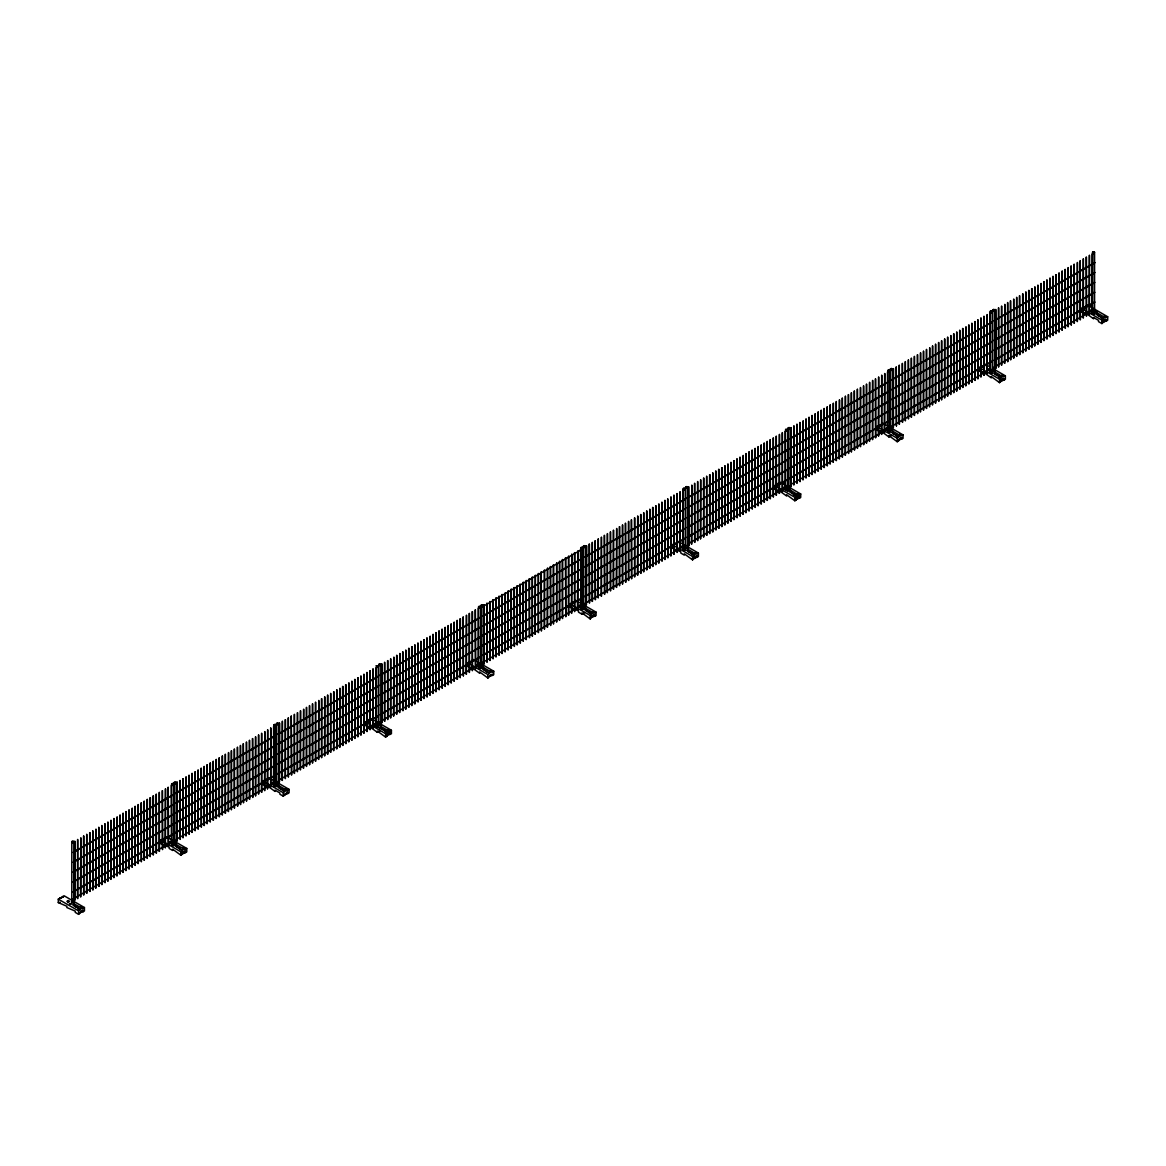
<?xml version="1.0" encoding="UTF-8"?>
<svg xmlns="http://www.w3.org/2000/svg" width="1166" height="1166" viewBox="0 0 1166 1166"><rect width="100%" height="100%" fill="white"/><g stroke="black" fill="none" stroke-linecap="round" stroke-linejoin="round"><path stroke-width="1.5" d="M174.55 782.998L175.381 782.823L175.439 784.018M376.443 666.427L377.274 666.267L377.201 667.448M173.807 794.527L73.064 852.492L173.807 794.265M173.807 804.132L73.064 862.359L173.807 804.394M73.283 872.285L173.88 814.174M173.807 824.129L73.123 881.875M73.123 891.742L173.836 833.777L73.152 892.063M173.632 814.101L73.123 872.008M173.617 823.881L73.283 882.123M175.439 812.935L276.196 755.058M175.381 823.021L275.948 764.779M175.366 832.699L275.948 774.72M277.683 734.288L378.527 676.309M378.513 686.206L277.712 744.2L378.309 686.118M277.668 753.936L378.309 695.781L277.683 753.979M277.668 763.817L378.309 705.649L277.843 764.051M277.683 773.641L378.484 715.837L277.916 773.903M480.786 617.033L380.029 675.26L480.786 617.295M480.786 627.162L380.16 685.244L480.786 626.9M480.844 636.971L380.058 694.776M379.999 704.774L480.815 646.678L380.218 704.76M480.756 656.764L380.029 714.729L480.611 656.458M482.345 645.745L583.175 587.737M582.956 558.106L482.549 616.289L582.956 557.887M583.175 568.031L482.549 626.157L583.117 567.827M685.491 499.106L584.691 557.1L685.287 499.019M583.087 577.666L482.36 635.703L583.175 577.855M584.72 566.749L685.287 508.682L584.807 567.084M582.913 587.577L482.549 645.687M584.647 576.718L685.287 518.549L584.807 576.951M582.913 597.444L482.36 655.438L583.175 597.604M685.244 528.46L584.691 586.717L685.287 528.417M584.647 596.453L685.287 538.284L584.807 596.686M686.993 497.984L787.837 439.976M687.226 498.086L787.735 439.771M787.575 449.726L687.007 507.895L787.822 449.872M686.978 517.675L787.793 459.579L687.226 517.821M787.735 469.665L687.007 527.63L787.589 469.359M787.764 479.547L687.007 537.497L787.793 479.313M789.309 468.47L890.11 410.374M789.557 478.483L890.11 420.241L789.528 478.526M890.154 380.932L789.528 439.057L890.095 380.728M890.154 390.799L789.528 448.925L889.964 390.523M992.441 321.903L891.655 379.868L992.47 321.729M889.935 400.39L789.338 458.471L890.095 400.725M992.251 331.45L891.655 389.735L992.47 331.596M992.383 341.346L891.655 399.603L992.412 341.653M891.888 409.543L992.441 351.301L891.684 409.251M891.626 419.221L992.441 361.168L891.888 419.366M1094.743 262.569L993.986 320.796L1094.801 262.773M994.073 330.459L1094.714 272.407M994.015 340.574L1094.568 282.259M1094.743 292.433L993.986 350.398L1094.568 292.127M1094.801 302.213L994.117 360.381L1094.641 301.979M171.635 845.802L171.635 783.916L172.597 783.363L173.661 783.975L173.661 845.846M173.661 783.975L171.635 783.916M273.952 786.729L273.952 724.844L274.928 724.275L275.978 724.888L275.978 786.773M275.978 724.888L274.17 725.194L274.885 726.535M378.28 665.961L376.283 665.771L378.28 665.961L378.309 727.701M478.599 668.57L478.599 606.684L479.576 606.131L480.64 606.743L480.64 668.628M480.64 606.743L478.599 606.684M580.93 609.497L580.93 547.612L581.907 547.043L582.956 547.656L582.956 609.541M582.956 547.656L581.149 547.962L582.111 549.259L482.535 606.743L481.66 605.358L482.607 606.641M683.261 550.425L683.261 488.539L684.223 487.971L685.287 488.583L685.287 550.469M685.287 488.583L683.261 488.539M787.604 429.511L785.578 429.452L787.604 429.511L787.604 491.396M887.909 432.265L887.909 370.38L888.886 369.826L889.935 370.424L889.935 432.309M889.935 370.424L887.909 370.38M990.226 373.193L990.226 311.307L991.202 310.739L992.266 311.351L992.266 373.237M992.266 311.351L990.226 311.307M1092.557 314.106L1092.557 252.22L1093.533 251.667L1094.582 252.279L1094.582 314.164M1094.582 252.279L1092.557 252.22M184.519 851.705L182.523 851.734M389.167 733.545L387.491 733.982M491.498 674.473L490.259 675.041M696.117 556.474L694.455 556.75M798.477 497.241L796.99 497.765M1105.455 320.009L1103.604 320.329M71.796 903.461L71.796 841.575L72.817 840.992L73.822 841.575L73.822 903.461M73.822 841.575L71.796 841.575M174.128 844.388L174.128 782.503L175.133 781.92L176.153 782.503L176.153 844.388M176.153 782.503L174.128 782.503M174.142 843.426L175.847 843.834L175.396 842.872M276.459 785.316L276.459 723.43L277.464 722.847L278.485 723.43L278.485 785.316M278.485 723.43L276.925 723.605M276.604 784.062L277.464 784.937L278.164 783.946M378.775 726.229L378.775 664.343L379.795 663.76L380.801 664.343L380.801 726.229M380.772 664.503L378.819 664.503M481.106 667.156L481.106 605.271L482.112 604.688L483.132 605.271L483.132 667.156M483.132 605.271L481.106 605.271M478.716 667.448L480.363 668.074L479.692 667.025M583.423 608.084L583.423 546.198L584.443 545.615L585.449 546.198L585.449 608.084M585.449 546.198L583.423 546.198M685.754 548.997L685.754 487.111L686.774 486.528L687.78 487.111L687.78 548.997M687.78 487.111L685.754 487.111M788.085 489.924L788.085 428.039L789.091 427.456L790.111 428.039L790.111 489.924M790.111 428.039L788.085 428.039M890.401 430.852L890.401 368.966L891.422 368.383L892.427 368.966L892.427 430.852M892.427 368.966L890.401 368.966M992.732 371.765L992.732 309.894L993.738 309.296L994.758 309.894L994.758 371.765M994.758 309.894L992.732 309.894M1093.023 312.663L1093.606 313.756L1094.349 312.736M380.291 665.728L379.591 664.387L379.518 665.582M687.27 546.154L687.124 545.28M789.586 429.409L788.755 428.082L788.814 429.277M275.978 735.119L175.541 793.521M275.978 744.987L175.381 803.287L276.167 745.307M175.585 813.241L276.138 755.189M175.585 823.109L276.138 765.056M175.585 832.976L276.138 774.924M277.916 734.42L378.309 676.251M380.247 695.082L480.596 636.825M1094.714 282.566L994.073 340.326M71.213 904.262C68.954 902.061 70.732 906.463 70.12 903.358M171.883 844.432L172.947 845.437L173.209 844.33M275.54 785.257C277.493 786.919 272.188 786.248 274.666 785.214M378.236 726.943L376.603 727.118L376.749 726.199L378.367 726.68L376.866 727.176L377.026 726.141M478.716 667.331L480.552 667.885M581.397 608.04L581.98 609.148L582.504 608.025M685.04 549.04C686.322 550.775 681.585 549.784 683.961 548.909M787.546 490.638C784.674 489.501 787.954 491.513 786.336 489.837M888.492 430.793C886.349 432.469 892.15 431.639 888.988 430.72M990.488 371.823C989.351 373.572 994 372.552 991.566 371.663M74.58 900.152L74.77 841.094L74.901 900.239M77.466 898.49L77.656 839.433L77.816 898.549M83.529 836.022L83.704 895.109L83.879 836.08M89.709 832.655L89.942 891.509L89.928 832.582M92.828 889.862L92.77 830.702L92.93 889.818M98.819 886.379L98.775 827.219L99.008 886.247M104.823 823.925L105.057 882.779L105.057 823.852M107.738 880.986L107.899 821.972L108.03 881.117M110.828 820.427L110.916 879.397L111.105 820.368M113.758 877.546L113.947 818.488L114.108 877.59M119.894 815.194L119.938 874.15L120.171 815.121M123.173 813.402L123.057 872.416M126.045 870.448L125.986 811.507L125.884 870.608M128.93 868.889L129.062 809.758L129.222 868.874M134.979 806.449L135.067 865.42L135.285 806.391M138.302 804.671L138.142 863.685L138.186 804.525M141.071 802.966L141.348 861.834L141.334 802.908M144.001 860.085L144.19 801.027L144.322 860.158M147.12 799.482L147.208 858.438L147.382 799.41M150.064 797.69L150.181 856.689L150.414 797.661M80.498 896.727L80.862 837.8L80.833 896.8M153.081 795.868L153.416 854.795M156.113 853.046L156.273 794.046L156.463 853.075M86.546 893.229L86.721 834.2L86.882 893.316M162.234 790.752L162.511 849.606L162.511 790.679M165.543 788.916L165.31 847.959L165.441 788.814M95.627 887.996L95.991 829.07L95.962 888.069M171.227 785.388L171.577 844.403M101.675 884.498L101.85 825.47L102.01 884.586M176.97 782.197L177.101 841.182L177.145 782.022M179.885 780.55L180.162 839.418L180.162 780.491M182.829 778.684L182.829 837.64M185.904 777.052L186.035 836.037L186.21 776.993M116.789 875.768L117.154 816.841L117.125 875.855M189.052 834.069L189.052 775.113L189.213 834.229M191.894 773.452L192.244 832.378M122.838 872.285L123.057 813.256M195.014 771.834L195.145 830.79L195.276 771.761M201.018 768.321L201.339 827.19L201.324 768.277M131.904 867.038L132.268 808.111L132.254 867.125M203.992 825.455L204.167 766.383L204.327 825.499M207.242 764.852L207.154 823.808L207.111 764.663M210.084 763.074L210.274 822.059L210.405 763.03M216.322 818.357L216.322 759.416M216.133 759.591L216.133 818.547M219.135 816.666L219.252 757.667L219.456 816.666M222.152 756.078L222.312 815.078L222.502 756.049M225.155 813.227L225.344 754.169L225.504 813.285M159.13 851.326L159.305 792.297L159.465 851.413M231.262 750.86L231.393 809.845L231.568 750.817M237.281 747.348L237.616 806.245L237.616 747.319M168.196 846.093L168.196 787.167L168.56 846.122M240.619 804.555L240.458 745.438L240.458 804.394M243.3 743.777L243.49 802.864L243.33 743.85M246.376 800.925L246.463 741.955L246.682 800.984M252.395 738.617L252.745 797.515L252.731 738.588M255.427 795.722L255.587 736.708L255.718 795.839M258.429 735.046L258.604 794.133L258.779 735.105M261.446 792.282L261.636 733.21L261.796 792.326M191.894 832.407L192.259 773.452M267.553 788.857L267.684 729.727L267.51 788.726M197.943 828.909L198.118 769.881L198.278 828.997M270.862 728.138L270.701 787.152L270.701 727.978M273.908 785.316L273.675 726.243L273.544 785.316M279.374 723.153L279.374 782.109L279.607 723.08M282.405 721.477L282.347 780.448M213.072 820.179L213.247 761.15L213.407 820.266M285.204 719.714L285.335 778.699L285.51 719.67M291.223 716.201L291.558 775.098L291.281 716.055M294.24 773.306L294.4 714.292L294.532 773.437M297.374 712.761L297.374 771.717L297.607 712.688M300.58 710.837L300.405 769.968L300.449 710.808M228.186 811.449L228.551 752.536L228.521 811.536M234.235 807.965L234.366 748.936L234.57 808.038M306.337 707.471L306.498 766.485L306.673 707.441M309.66 764.546L309.529 705.561L309.529 764.736M312.721 703.958L312.721 762.856M315.388 761.136L315.563 702.078L315.738 761.194M249.349 799.235L249.48 740.206L249.699 799.308M321.452 698.74L321.612 757.754L321.801 698.711M324.804 696.991L324.644 756.005L324.644 696.831M330.532 752.347L330.692 693.347L330.736 752.303M333.665 691.817L333.665 750.758L333.899 691.73M336.872 689.878L336.741 749.024L336.741 689.849M264.478 790.504L264.842 731.578L264.813 790.592M345.632 684.69L345.938 743.748L345.996 684.748M348.78 683.087L348.78 742.028L349.013 682.999M351.666 740.177L351.855 681.119L352.015 740.235M354.697 679.457L354.887 738.544L355.062 679.457M288.177 776.818L288.308 717.79L288.512 776.906M363.952 733.093L363.952 674.137L363.821 733.283M366.824 731.403L366.984 672.388L367.115 731.534M369.913 670.844L370.045 729.814L370.176 670.785M303.291 768.088L303.656 709.161L303.641 768.175M381.836 664.066L381.748 723.037L381.792 663.877M384.474 721.215L384.634 662.201L384.765 721.346M387.564 660.656L387.71 719.626L387.841 660.597M318.42 759.357L318.784 700.431L318.755 759.445M390.493 717.775L390.683 658.717L390.843 717.819M396.629 655.423L396.673 714.379L396.906 655.35M399.909 653.63L399.705 712.426M402.678 651.925L402.955 710.794L402.955 651.867M405.637 708.986L405.797 649.987L405.928 709.117M408.668 648.398L408.829 707.398L409.004 648.34M339.583 747.144L339.947 688.217L339.918 747.217M411.715 646.678L411.802 705.649L412.021 646.62M417.807 643.195L418.084 702.063L418.069 643.136M420.766 700.256L420.926 641.256L421.057 700.387M423.856 639.711L423.987 698.667L424.118 639.638M427.15 696.787L426.975 637.758L427.062 696.918M360.746 734.915L360.935 675.886L361.096 735.003M432.877 634.45L432.965 693.435L433.198 634.406M436.128 632.715L436.04 691.686M438.97 630.981L439.247 689.835L439.116 630.981M442.176 688.188L442.089 629.028L442.264 688.057M444.975 627.468L445.106 686.453L445.295 627.425M375.875 726.185L376.239 667.258L376.21 726.272M447.948 684.602L448.138 625.544L448.298 684.646M454.142 681.002L454.186 622.046L454.026 681.163M457.043 679.312L457.203 620.297L457.393 679.326M460.104 618.738L460.235 677.723L460.41 618.694M463.412 675.916L463.208 616.814L463.31 675.77M393.525 715.997L393.889 657.07L393.802 715.939M469.169 613.505L469.359 672.476L469.49 613.447M399.574 712.499L399.749 653.47M472.143 611.654L472.376 670.741L472.507 611.713M475.218 610.007L475.539 668.89L475.393 609.833M478.191 608.156L478.22 667.083M483.89 663.848L484.079 604.79L484.24 663.906M414.688 703.783L414.877 644.74L415.038 703.856M486.82 603.303L487.009 662.288L487.14 603.259M490.07 601.583L489.939 660.539L489.807 601.51M492.912 658.601L492.999 599.63L493.189 658.717M495.856 597.969L495.987 657.056L496.206 598.027M498.888 596.307L499.048 655.307L499.237 596.278M501.89 653.456L502.08 594.398L502.24 653.514M429.817 695.053L430.181 636.126L430.152 695.125M435.865 691.555L435.909 632.555M507.997 591.089L508.128 650.074L508.303 591.045M511.306 589.326L511.306 648.165M514.046 587.591L514.352 646.474L514.352 587.547M517.034 644.667L517.15 585.667L517.325 644.798M450.98 682.824L451.155 623.795L451.315 682.912M523.111 582.359L523.242 641.344L523.417 582.315M529.16 578.861L529.481 637.744L529.466 578.817M532.162 635.936L532.323 576.937L532.454 636.068M535.15 634.246L535.34 575.188L535.209 634.333M466.094 674.094L466.473 615.167L466.444 674.181M538.182 632.511L538.371 573.439L538.532 632.555M544.289 628.94L544.464 569.955L544.595 628.984M547.597 568.367L547.568 627.191M550.279 566.545L550.644 625.515L550.644 566.603M553.325 623.723L553.486 564.723L553.617 623.854M556.663 563.134L556.634 622.105L556.692 563.047M559.403 561.4L559.534 620.385L559.709 561.356M565.408 557.814L565.772 616.799L565.758 557.873M568.44 614.992L568.6 555.993L568.731 615.123M571.821 554.346L571.588 613.403L571.719 554.258M574.488 552.655L574.605 611.654L574.838 552.626M504.922 651.677L505.286 592.751L505.257 651.765M580.522 549.084L580.887 608.084M510.985 648.267L511.204 589.165M586.556 545.877L586.352 604.877L586.498 545.732M589.107 544.128L589.471 603.114L589.457 544.187M520.036 642.947L520.036 584.035L520.4 642.976M592.124 601.365L592.299 542.307L592.474 601.423M526.085 639.464L526.274 580.435L526.274 639.595M598.187 538.969L598.26 597.969L598.347 539.027M604.221 535.398L604.586 594.383L604.586 535.456M607.267 592.576L607.428 533.576L607.384 592.532M610.401 532.031L610.503 590.987L610.503 531.827M541.228 630.806L541.199 571.806L541.578 630.762M613.287 589.136L613.476 530.078L613.637 589.194M547.277 627.323L547.437 568.206M619.335 526.668L619.525 585.755L619.7 526.726M625.617 582.257L625.472 523.111L625.748 582.184M628.43 580.362L628.591 521.348L628.722 580.493M562.391 559.636L562.61 618.432M634.464 517.937L634.639 577.024L634.829 517.995M637.831 516.276L637.802 575.1M640.644 514.585L640.877 573.424L640.863 514.498M643.559 571.631L643.719 512.617L643.851 571.763M646.649 511.072L646.78 570.043L646.911 511.014M577.491 609.774L577.87 550.862L577.84 609.862M649.579 568.192L649.768 509.134L649.928 568.25M652.61 507.458L652.945 566.385M655.715 505.84L655.758 564.796L655.992 505.767M583.568 606.83C582.985 608.521 586.964 607.282 584.705 606.568M661.763 502.342L662.04 561.21L662.04 502.284M665.043 500.462L664.882 559.563L664.882 500.403M595.156 599.586L595.141 540.66L595.52 599.615M670.8 497.095L670.887 556.08L671.106 497.051M601.204 596.103L601.423 537.074L601.539 596.176M674.108 495.331L674.006 554.331M676.892 493.612L677.169 552.48L677.155 493.553M679.909 550.644L680.055 491.673L680.128 550.804M682.897 490.114L683.028 549.099L683.203 490.055M616.318 587.373L616.683 528.446L616.654 587.445M688.902 545.673L688.625 486.645L688.815 545.79M622.367 583.875L622.542 524.846L622.702 583.962M694.63 542.394L694.63 483.22L694.805 542.263M700.635 538.692L700.679 479.736L700.518 538.852M703.535 478.147L703.652 537.147L703.885 478.118M631.433 578.642L631.433 519.715L631.797 578.671M709.613 474.679L709.7 533.664L709.934 474.635M715.705 471.21L715.982 530.064L715.895 471.02M721.71 467.697L721.841 526.682L722.031 467.653M652.625 566.501L652.96 507.458M725.033 465.817L725.033 524.875M658.659 562.93L658.834 503.887L658.994 563.003M730.82 462.479L730.965 521.435L731.097 462.406M736.839 458.967L737.16 517.85L737.145 458.923M667.724 557.683L667.724 498.757L668.089 557.712M739.987 515.984L739.987 457.043L740.148 516.144M745.992 512.705L746.036 453.545L745.876 512.559M673.773 554.2L673.861 495.171M751.953 450.236L752.274 509.119L752.274 450.193M755.277 507.312L755.116 448.312L755.16 507.472M757.973 505.563L758.133 446.563L758.177 505.723M760.975 503.872L761.209 444.814L761.325 503.931M691.423 543.997L691.788 485.085L691.773 544.085M767.111 500.476L767.213 441.331L767.388 500.36M697.472 540.514L697.662 481.485L697.822 540.587M773.16 496.803L773.306 437.833L773.437 496.92M776.09 495.142L776.279 436.084L776.439 495.2M706.888 535.354L706.683 476.253M779.398 434.539L779.121 493.378M782.24 491.746L782.328 432.601L782.503 491.629M712.601 531.783L712.776 472.755L712.936 531.871M793.755 425.969L793.842 485.041L794.119 426.027M796.801 424.307L796.961 483.322L797.136 424.278M727.948 523.184L728.08 464.097M799.978 481.573L799.934 422.413L800.138 481.514M805.895 419.09L806.027 478.075L806.202 419.046M808.927 476.151L809.058 417.166L809.219 476.165M811.915 474.431L812.075 415.417L812.119 474.577M742.829 514.323L743.208 455.396L743.179 514.41M814.917 472.74L815.151 413.682L815.267 472.784M818.211 412.123L818.168 471.093M821.024 410.359L821.155 469.344L821.33 410.315M827.102 465.657L827.248 406.686L827.379 465.773M830.046 405.025L830.134 464.097L830.309 404.952M833.194 403.407L833.194 462.363L833.428 403.334M836.08 460.512L836.27 401.454L836.43 460.57M770.056 498.611L770.187 439.582L770.391 498.698M842.479 457.072L842.318 397.956L842.158 456.97M845.496 396.382L845.467 455.192M848.323 394.676L848.557 453.53L848.542 394.604M851.209 451.781L851.384 392.723L851.544 451.84M854.226 391.062L854.503 450.134L854.416 391.193M785.17 489.88L785.301 430.852L785.52 489.968M857.272 389.386L857.433 448.4L857.491 389.24M791.204 486.674L790.883 427.718M863.438 385.946L863.671 444.8L863.671 385.873M866.353 442.993L866.513 383.993L866.644 443.124M869.486 382.463L869.486 441.404L869.719 382.375M872.693 380.539L872.562 439.669L872.562 380.495M875.404 378.833L875.622 437.92L875.622 378.965M878.508 377.216L878.552 436.171L878.785 377.143M881.788 375.423L881.627 434.437L881.671 375.263M884.819 373.674L884.469 432.571L884.659 373.514M887.501 371.852L887.501 430.808M893.214 368.645L893.331 427.645L893.55 368.616M823.998 467.464L824.129 408.435L824.333 467.551M896.421 425.925L896.26 366.824L896.435 425.852M902.251 363.53L902.499 422.384L902.484 363.457M905.166 420.591L905.326 361.577L905.457 420.722M908.256 360.032L908.445 418.988L908.533 359.973M911.185 417.151L911.375 358.093L911.535 417.209M839.112 458.734L839.476 399.807L839.447 458.821M845.175 455.323L845.335 396.221M917.38 354.814L917.613 413.653L917.598 354.726M920.615 352.904L920.455 412.021L920.499 352.861M923.385 351.301L923.516 410.272L923.647 351.243M926.314 408.421L926.504 349.363L926.664 408.479M860.275 446.52L860.508 387.491L860.625 446.593M932.421 346.054L932.494 405.025L932.727 345.996M935.73 344.276L935.7 403.101M938.499 342.571L938.776 401.439L938.776 342.512M941.428 399.69L941.618 340.632L941.749 399.763M944.547 339.087L944.635 398.058L944.824 339.014M947.506 337.295L947.623 396.294L947.841 337.266M953.628 333.84L953.759 392.811L953.89 333.782M956.557 390.96L956.732 331.902L956.834 391.047M959.676 330.357L959.895 389.284L959.807 330.372M962.606 328.491L962.606 387.447M968.698 325.095L968.888 384.08L969.019 325.052M899.103 424.103L899.278 365.075L899.438 424.191M974.791 321.627L975.067 380.48L975.067 321.554M977.749 378.688L977.91 319.673L978.085 378.717M980.795 318.114L980.927 377.099L981.116 318.07M983.769 375.248L983.958 316.19L984.119 375.306M914.217 415.373L914.406 356.344L914.567 415.46M989.847 312.852L990.182 371.779M995.545 309.558L995.881 368.471L995.881 309.544M998.49 366.896L998.577 307.737L998.766 366.78M929.346 406.642L929.71 347.716L929.681 406.73M1001.419 365.06L1001.609 306.002L1001.769 365.104M935.394 403.159L935.438 344.305M1007.832 361.533L1007.657 302.504L1007.657 361.664M1010.543 300.784L1010.674 359.93L1010.499 300.886M1013.604 357.977L1013.706 299.006L1013.881 358.093M1016.563 356.271L1016.679 297.272L1016.723 356.432M950.509 394.429L950.873 335.502L950.844 394.502M1022.64 293.963L1022.83 352.934L1022.961 293.905M1025.803 292.025L1025.745 351.185L1025.978 292.156M1028.689 290.465L1029.01 349.348L1029.01 290.421M1031.662 288.614L1031.793 347.701L1032.027 288.672M1034.708 345.792L1034.869 286.792L1034.738 345.923M965.637 385.698L966.002 326.772L965.973 385.771M1037.711 344.101L1037.9 285.043L1038.061 344.159M971.672 382.2L971.861 323.171L972.021 382.288M1044.124 340.589L1043.993 281.56L1043.818 340.53M1049.837 278.222L1050.172 337.12L1050.172 278.193M1052.84 276.4L1052.971 335.473L1053.189 276.444M1055.857 274.651L1056.046 333.738L1056.221 274.71M986.8 373.47L987.165 314.543L987.136 373.557M1058.874 331.887L1059.063 272.829L1059.224 331.931M1062.255 271.241L1062.255 330.08M990.444 371.925L992.179 372.508M1064.952 269.492L1065.301 328.389L1065.287 269.463M1067.969 326.597L1068.129 267.582L1068.26 326.728M1071.16 325.008L1071.117 265.848L1071.335 324.877M1074.003 323.157L1074.178 264.099L1074.338 323.201M1004.451 363.282L1004.815 304.355L1004.786 363.369M1080.139 319.761L1080.226 260.601L1080.416 319.63M1083.418 259.012L1083.389 317.837M1086.1 257.19L1086.464 316.175L1086.464 257.249M1089.467 255.412L1089.306 314.529L1089.35 255.369M1019.565 354.551L1019.565 295.625L1019.944 354.581M1092.28 253.824L1092.28 312.779L1092.513 253.751M1040.742 342.338L1041.107 283.411L1041.078 342.41M1046.791 338.84L1046.922 279.811L1047.126 338.927M1061.905 330.109L1062.139 271.08M1077.369 321.466L1077.399 262.452L1077.297 321.495M1083.083 317.881L1083.258 258.852M1094.524 313.406L1092.936 313.552L1093.14 312.648M72.365 899.336L73.225 900.706L72.365 899.336L172.043 841.794L172.553 843.266M172.801 785.563L172.189 784.135L171.985 785.155M171.941 841.837L171.985 842.814M277.887 724.902L277.012 723.518M274.651 782.765L274.578 784.048M277.887 782.561L277.829 781.584M481.66 663.017L482.535 664.401L481.777 662.973L581.236 605.533L581.295 606.509M584.851 547.67L583.991 546.286M584.851 605.329L584.807 604.352M687.182 488.583L686.308 487.199M683.815 546.402L683.611 547.422M788.755 485.741L788.814 486.936M890.97 426.712L891.83 428.097L890.97 426.712L990.532 369.228L990.488 370.016M1093.489 311.584L1093.548 310.389L1092.746 310.739M1000.515 380.845L999.86 381.078M172 844.432L172 845.248L173.574 845.117M275.905 786.044L274.331 786.161L274.535 785.257M582.883 608.812L581.309 608.929L581.513 608.025M685.2 549.74L683.626 549.856L683.844 548.953M888.288 430.881L888.492 431.799L889.847 431.58M276.167 735.44L175.439 793.186M1094.714 272.698L993.986 330.663M889.935 410.257L789.528 468.455M59.816 898.286L63.664 896.654L58.3 899.161L58.3 902.601L66.87 906.273L66.87 907.556L75.236 911.112L75.236 912.38L78.618 914.333L83.223 910.398L83.223 911.681L80.323 912.512M370.642 719.67L369.928 718.999L366.794 720.807L370.642 719.67L365.279 721.929L365.279 725.369L368.791 727.409L371.706 725.718M779.223 482.695L776.09 484.502L776.818 485.158C780.258 485.071 779.092 481.733 779.952 483.351M882.268 424.045L876.905 426.537L876.905 429.992L880.417 432.018L880.417 430.75L888.958 436.959L891.873 435.268M62.949 896.231L64.13 895.794L84.448 907.527L84.448 910.967L83.223 911.681M182.29 853.206L181.561 852.783L181.561 854.066L185.54 852.594L185.54 851.326L180.934 855.261L172.685 849.212L172.685 850.495L169.187 848.469L169.187 847.201L160.631 843.528L160.631 840.088L165.995 837.582M284.621 795.401L283.892 794.979L287.871 793.521L287.871 792.253L283.265 796.174L279.884 794.235L279.884 792.953L275.016 790.14L275.016 791.408L266.46 785.214L266.46 786.482L262.948 784.456L262.948 781.001L268.326 778.494M489.618 676.207L492.518 675.376L492.518 674.094L487.913 678.029L479.663 671.98L479.663 673.263L471.122 667.054L471.122 668.322L467.595 666.296L467.595 662.856L472.973 660.35M584.895 612.5L581.98 614.176L578.496 612.165L578.496 610.897L569.926 607.224L569.926 603.769L575.304 601.277M697.166 555.949L693.187 557.406L693.187 558.674L697.166 557.217L697.166 555.949L692.56 559.869L684.311 553.835L684.311 555.103L680.813 553.092L680.813 551.824L672.257 548.151L672.257 544.697L677.621 542.19M796.247 500.025L795.518 499.602L799.497 498.144L799.497 496.862L794.891 500.797L786.642 494.763L786.642 496.031L778.086 489.822L778.086 491.09L774.574 489.064L774.574 485.624L776.09 484.75M779.223 482.943L780.404 482.258L800.721 493.976L800.721 497.43L799.497 498.144M881.554 423.622L882.735 423.171L903.052 434.903L903.052 438.358L897.835 440.515L898.563 440.937L898.563 439.669L901.814 437.789L901.814 439.057M1004.145 378.717L1000.166 380.174L1000.166 381.442L1004.145 379.985L1004.145 378.717L999.539 382.637L991.289 376.603L991.289 377.871L982.749 371.677L982.749 372.945L979.221 370.919L979.221 367.465L984.6 364.958M1103.211 321.51L1102.497 321.102L1102.497 322.37L1106.476 320.912L1106.476 319.63L1101.87 323.565L1098.489 321.612L1098.489 320.344L1093.606 317.531L1093.606 318.799L1085.065 312.59L1085.065 313.873L1081.552 311.832L1081.552 308.392L1086.931 305.886M59.816 898.039L63.664 896.654M779.952 483.118L776.818 485.158M58.3 902.601L60.297 902.295M160.631 843.528L161.899 842.799M262.948 784.456L264.216 783.727M365.279 725.369L366.547 724.64M569.926 607.224L571.194 606.495M672.257 548.151L673.525 547.408M979.221 370.919L980.489 370.176M1081.552 311.832L1082.82 311.103M68.284 900.546L66.885 901.347L68.284 902.163L69.683 901.347L68.284 900.546L68.284 902.717M170.6 841.458L169.201 842.275L170.6 843.076L172.014 842.275L170.6 841.458L170.6 843.63M272.931 782.386L271.532 783.188L272.931 784.004L274.331 783.188L272.931 782.386L272.931 784.558M373.849 724.115L375.263 723.314L376.662 724.115L375.263 724.931L373.849 724.115L373.849 726.287M477.579 664.226L476.18 665.043L477.579 665.844L478.993 665.043L477.579 664.226L477.579 666.398M579.91 605.154L578.511 605.97L579.91 606.772L581.309 605.97L579.91 605.154L579.91 607.326M784.558 486.994L783.158 487.811L784.558 488.627L785.957 487.811L784.558 486.994L784.558 489.181M886.889 427.922L885.475 428.738L886.889 429.54L888.288 428.738L886.889 427.922L886.889 430.094M1092.936 310.579L1091.536 309.762L1090.137 310.579L1091.536 311.395M176.241 839.36L274.258 782.765M278.572 780.273L376.589 723.692M382.448 720.297L479.022 664.562L479.532 666.034M583.991 603.944L683.567 546.46M687.867 543.968L785.884 487.373M791.743 483.992L888.754 428.403M993.286 367.64L1092.863 310.141M74.245 903.883L72.642 904.801L77.524 907.614L79.128 906.696L74.245 903.883L74.245 906.055L76.679 907.454M176.576 844.796L174.973 845.729L179.841 848.542L181.444 847.609L176.576 844.796L176.576 846.968L180.234 849.081M278.893 785.724L277.289 786.642L282.172 789.469L283.775 788.537L278.893 785.724L278.893 787.895L282.551 790.009M379.62 727.569L381.224 726.651L386.092 729.464L384.489 730.382L379.62 727.569L379.62 729.741M483.54 667.564L481.937 668.497L486.82 671.31L488.423 670.392L483.54 667.564L483.54 669.75L487.199 671.849M585.871 608.492L584.268 609.424L589.151 612.237L590.754 611.305L585.871 608.492L585.871 610.663L589.53 612.777M688.202 549.419L686.599 550.337L691.467 553.15L693.07 552.232L688.202 549.419L688.202 551.591L690.636 552.99M790.519 490.332L788.916 491.265L793.798 494.078L795.401 493.16L790.519 490.332L790.519 492.518M892.85 431.26L891.247 432.192L896.115 435.005L897.718 434.073L892.85 431.26L892.85 433.431L896.508 435.545M995.166 372.187L993.563 373.105L998.446 375.918L1000.049 375L995.166 372.187L995.166 374.359L997.615 375.773M1097.497 313.115L1095.894 314.033L1100.777 316.846L1102.38 315.928L1097.497 313.115L1097.497 315.286L1099.932 316.686M368.791 727.409L368.791 726.126L377.332 732.335L380.247 730.659M79.477 909.393L83.267 907.964M181.794 850.32L185.583 848.892M284.125 791.233L287.915 789.805M390.231 730.98L386.442 732.394L391.426 730.295L391.426 733.735L386.208 735.906L386.937 736.329L386.937 735.046L390.187 733.181L390.187 734.449M488.773 673.088L492.562 671.66M591.104 614.001L594.893 612.587M693.42 554.929L697.21 553.5M795.751 495.856L799.541 494.428L795.751 495.856L796.407 496.468L794.891 497.343L774.574 485.624M898.068 436.769L901.857 435.355M1000.399 377.697L1004.188 376.268M1102.73 318.624L1106.519 317.196M386.442 732.394L389.575 730.353M799.541 494.428L796.407 496.468M58.3 899.161L78.618 910.894L80.133 909.772M83.267 908.212L84.448 907.527M160.631 840.088L180.934 851.807L182.45 850.699M185.583 849.125L186.779 848.44L186.779 851.894L185.54 852.594M262.948 781.001L283.265 792.734L284.781 791.612M287.915 790.052L289.095 789.367L289.095 792.807L287.871 793.521M365.279 721.929L385.596 733.662L387.112 732.787M467.595 662.856L487.913 674.575L489.429 673.467M492.562 671.893L493.743 671.208L493.743 674.662L492.518 675.376M569.926 603.769L590.244 615.502L591.76 614.395M594.893 612.82L596.074 612.135L596.074 615.59L590.87 617.747L590.87 616.479L594.849 615.021L594.849 616.289M672.257 544.697L692.56 556.43L694.091 555.308M697.21 553.748L698.405 553.063L698.405 556.503L697.166 557.217M799.541 494.661L800.721 493.976M876.905 426.537L897.222 438.27L898.738 437.163M901.857 435.588L903.052 434.903M979.221 367.465L999.539 379.198L1001.055 378.075M1004.188 376.516L1005.369 375.831L1005.369 379.271L1004.145 379.985M1081.552 308.392L1101.87 320.125L1103.386 319.003M1106.519 317.429L1107.7 316.744L1107.7 320.198L1106.476 320.912M182.654 852.157L185.54 851.326M390.187 733.181L386.208 734.638L386.937 735.046M799.497 496.862L795.518 498.319L796.247 498.742M1103.575 320.475L1106.476 319.63M377.332 732.335L377.332 731.067L385.596 737.101L386.937 736.329M581.98 614.176L581.98 612.908L590.244 618.957L591.585 616.901M888.958 436.959L888.958 435.676L897.222 441.725L898.563 440.937M1002.847 379.504L1001.434 379.518M286.37 793.128L286.705 792.341M81.926 911.2L80.512 911.214M637.671 516.115L637.481 575.173M994.044 311.409L993.84 310.083L993.243 310.754M991.289 312.998L991.085 311.657L990.488 312.342M888.973 372.071L888.754 370.744L888.171 371.429M994.044 369.068L993.971 367.873M991.289 370.657L990.779 369.17M888.973 429.729L888.9 428.534M581.994 606.961L581.921 605.766M379.591 722.045L379.518 723.241M175.439 841.677L175.498 840.657M1102.438 321.947L1102.934 321.189M283.834 794.571L283.994 793.58M791.044 427.558L790.869 486.616M788.828 488.408L788.595 489.472L789.95 488.685M562.551 559.476L562.376 618.534M590.564 617.382L591.381 616.712L590.492 616.246M181.255 853.687L181.998 852.885M592.853 615.983L593.683 615.109M1093.489 253.911L1092.979 252.439L1093.038 253.634M786.511 431.143L786.001 429.671L786.059 430.852M786.511 488.802L786.584 487.621M684.18 490.23L683.815 488.743L683.888 490.07M684.18 547.889L683.961 546.46M377.201 725.121L376.982 723.692M274.885 784.193L274.957 782.998M899.569 438.737L900.648 437.877M818.168 411.933L817.934 470.991M724.873 465.977L724.684 524.831M282.347 721.288L282.114 780.346M706.64 476.442L706.538 535.296M153.431 795.868L153.067 854.853M727.759 464.199L727.715 523.082M1107.7 316.744L1087.382 305.026L1086.202 305.711L1086.931 306.119M989.745 366.809L985.066 364.098L983.871 364.783L984.6 365.206M994.438 369.505L1005.369 375.831M791.743 493.218L794.177 494.617M684.34 544.945L678.087 541.33L676.892 542.015L677.621 542.438M687.459 546.737L698.405 553.063M582.009 604.017L575.756 600.403L574.576 601.088L575.304 601.51M585.128 605.824L596.074 612.135M493.743 671.208L473.44 659.49L472.245 660.175L472.973 660.583M391.426 730.295L371.109 718.562L369.928 718.999M383.658 730.222L381.224 728.823L381.224 726.651M275.03 781.249L268.778 777.635L267.597 778.32L268.326 778.742M278.164 783.056L289.095 789.367M172.714 840.322L166.461 836.722L165.266 837.407L165.995 837.815M175.833 842.129L186.779 848.44M83.223 910.398L82.495 909.99L82.495 911.258M273.995 724.99L274.214 725.893M581.193 548.661L580.93 547.612M1105.747 319.222L1105.747 320.49M1101.87 320.125L1101.87 323.565M1091.536 309.762L1091.536 311.949M1003.416 378.294L1003.416 379.562M999.539 379.198L999.539 382.637M962.97 328.521L962.97 387.462M901.099 437.367L901.099 438.649M897.222 438.27L897.222 441.725M803.185 479.722L803.185 420.766L802.82 479.722M798.768 496.454L798.768 497.722M794.891 497.343L794.891 500.797M779.486 434.452L779.486 493.407M764.371 443.182L764.371 502.123M763.992 443.182L763.992 502.123M749.242 451.912L749.242 510.854M748.878 451.912L748.878 510.854M734.128 460.643L734.128 519.584M733.764 460.643L733.764 519.584M719.014 469.359L719.014 528.315M718.635 469.359L718.635 528.315M696.437 555.526L696.437 556.794M692.56 556.43L692.56 559.869M594.121 614.599L594.121 615.881M590.244 615.502L590.244 618.957M487.913 674.575L487.913 678.029M389.473 732.758L389.473 734.026M385.596 733.662L385.596 737.101M375.263 723.314L375.263 725.485M373.207 669.007L373.207 727.963M372.843 669.007L372.843 727.963M358.093 677.737L358.093 736.693M357.714 677.737L357.714 736.693M342.979 686.468L342.979 745.424M342.6 686.468L342.6 745.424M327.85 695.198L327.85 754.154M327.486 695.198L327.486 754.154M312.357 703.929L312.357 762.885M287.142 791.831L287.142 793.099M283.265 792.734L283.265 796.174M184.811 850.903L184.811 852.186M183.193 778.713L183.193 837.669M180.934 851.807L180.934 855.261M78.618 910.894L78.618 914.333M72.234 841.896L73.225 843.047L72.234 841.896M478.774 607.18L479.78 608.331L478.774 607.18M890.824 369.287L891.83 370.438L890.824 369.287M80.221 907.206L82.188 907.337L80.221 907.206M182.552 848.134L184.519 848.265L182.552 848.134M284.883 789.061L286.851 789.178L284.883 789.061M387.199 729.989L389.167 730.105L387.199 729.989M489.531 670.902L491.498 671.033L489.618 670.771M591.847 611.829L593.829 611.946L591.847 611.829M694.178 552.757L696.146 552.873L694.178 552.757M796.509 493.67L798.477 493.801L796.509 493.67M898.826 434.597L900.793 434.714L898.928 434.452M1001.157 375.525L1003.124 375.641L1001.157 375.525M1103.488 316.438L1105.455 316.569L1103.488 316.438M71.855 902.353L73.808 902.513L71.855 902.353M378.819 725.135L380.786 725.281L378.819 725.135M481.15 666.048L483.118 666.194L481.15 666.048M685.797 547.903L687.765 548.049L685.797 547.903M890.445 429.744L892.413 429.89L890.445 429.744M992.776 370.671L994.744 370.817L992.776 370.671M1095.107 311.584L1097.06 311.745L1095.195 311.453M77.831 908.547L79.769 908.81L77.831 908.547M180.162 849.475L182.085 849.722L180.162 849.475M282.493 790.402L284.417 790.65L282.609 790.257M384.809 731.315L386.733 731.578L384.809 731.315M487.14 672.243L489.064 672.505L487.14 672.243M589.457 613.17L591.395 613.418L589.457 613.17M691.788 554.083L693.712 554.346L691.788 554.083M794.119 495.011L796.043 495.273L794.119 495.011M896.435 435.938L898.359 436.186L896.435 435.938M998.766 376.851L1000.69 377.114L998.766 376.851M1101.083 317.779L1103.021 318.041L1101.214 317.648M682.241 546.082L680.827 546.883L682.241 547.699L683.64 546.883L682.241 546.082M989.205 368.85L987.806 369.651L989.205 370.467L990.619 369.651L989.205 368.85"/></g></svg>
